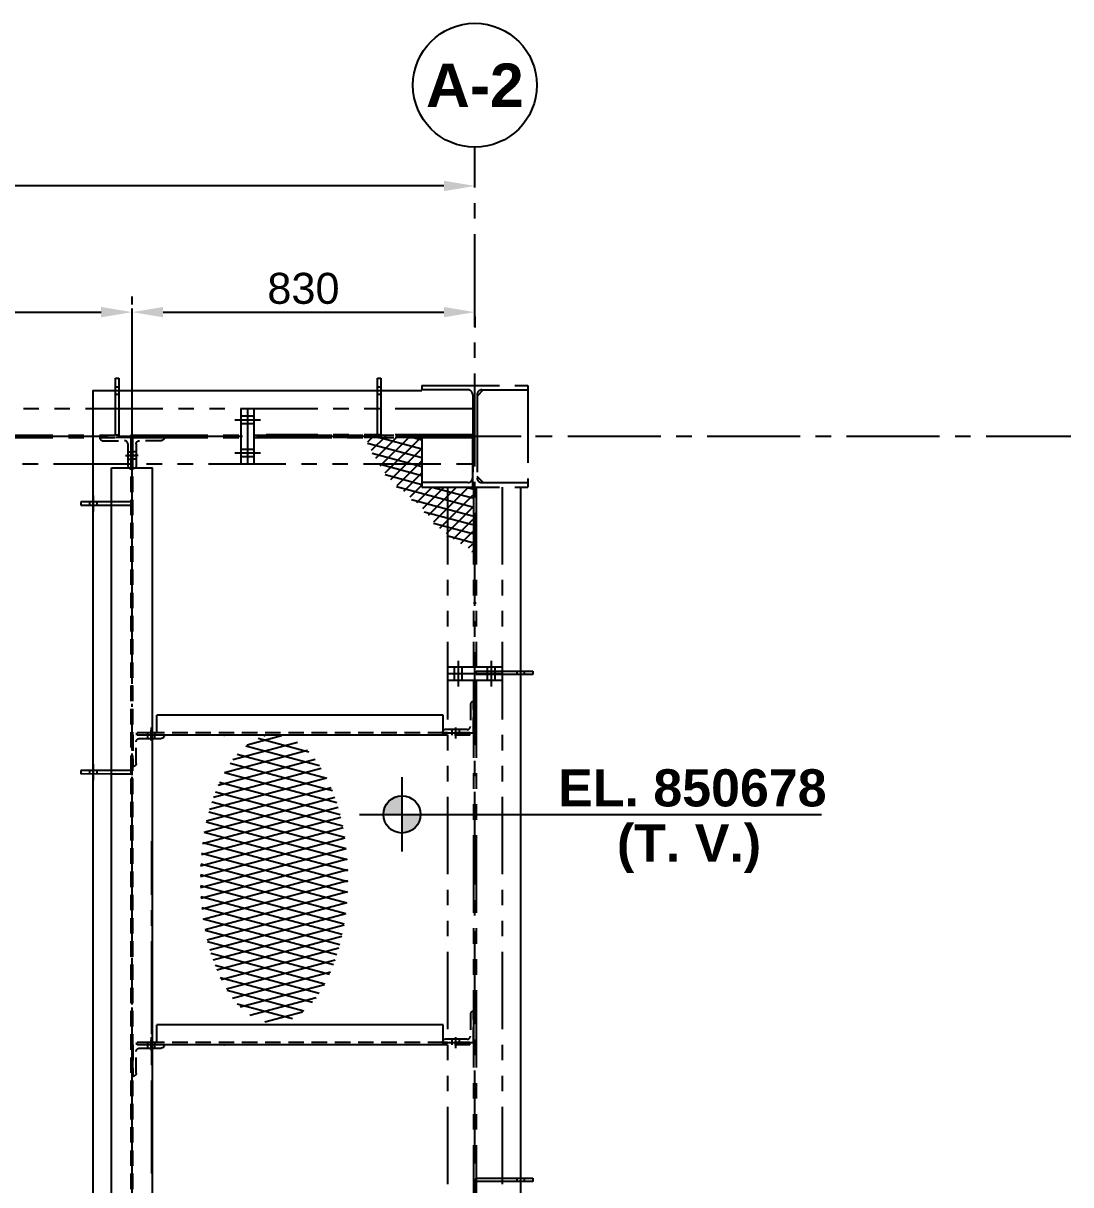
# Model space of a CAD drawing. Header units: millimetres. Extents: x -16232 to 52632, y -3739 to 20678.
# Drawn here: x 15509 to 18045, y 4178 to 6990 of the extents above; entities that cross this region are included whole.
import ezdxf
from ezdxf.enums import TextEntityAlignment as Align

# ---------------------------------------------------------------- set-up
doc = ezdxf.new("R2010")
doc.units = ezdxf.units.MM
doc.header["$LTSCALE"] = 300
doc.header["$MEASUREMENT"] = 0
for name, pattern in [('CENTER', [2, 1.25, -0.25, 0.25, -0.25]), ('CENTER2', [1.125, 0.75, -0.125, 0.125, -0.125]), ('HIDDEN', [0.375, 0.25, -0.125]), ('PHANTOM2', [1.25, 0.625, -0.125, 0.125, -0.125, 0.125, -0.125])]:
    doc.linetypes.add(name, pattern=pattern)
for name, color, linetype in [('2D_BEMASSUNG', 1, 'Continuous'), ('CENTRO', 1, 'CENTER'), ('CONTORNO', 3, 'Continuous'), ('EM-PJ-CENTRO', 10, 'CENTER2'), ('EM-PJ-CONTORNO', 3, 'Continuous'), ('EM-PJ-COTA', 7, 'Continuous'), ('EM-PJ-FANTASMA', 8, 'PHANTOM2'), ('EM-PJ-FINA', 1, 'Continuous'), ('EM-PJ-HACHURA', 8, 'Continuous'), ('EM-PJ-TEXTO', 7, 'Continuous'), ('EM-PJ-TRACEJADA', 1, 'HIDDEN')]:
    doc.layers.add(name, color=color, linetype=linetype)
doc.styles.add('PADRAO ANGLO', font='arial.ttf')
doc.styles.add('PADRAO ANGLO NEG', font='arialbd.ttf')
doc.dimstyles.new('COTAS-ANGLO-PADRÃO', dxfattribs={"dimscale": 30, "dimtxt": 2.5, "dimasz": 2.5, "dimexe": 1.25, "dimexo": 0.625, "dimtad": 1, "dimtxsty": 'PADRAO ANGLO', "dimcen": 2.5, "dimclrd": 256, "dimclre": 256, "dimclrt": 256, "dimadec": 0, "dimazin": 0, "dimtfac": 1, "dimtmove": 0, "dimatfit": 0, "dimfxl": 1, "dimarcsym": 0})

# ---------------------------------------------------------------- blocks, each defined once
blk = doc.blocks.new('u8')
at = {"layer": '2D_BEMASSUNG'}
blk.add_point((38250.3, -24315), dxfattribs=at)
at = {"layer": 'EM-PJ-CENTRO'}
for p, q in [((38268.8, -23754.9), (38242.5, -23754.9)), ((38268.8, -24491.9), (38243.9, -24491.9))]:
    blk.add_line(p, q, dxfattribs=at)
at = {"layer": 'EM-PJ-CONTORNO', "ltscale": 0.5}
for p, q in [((38250.3, -23774.5), (38250.3, -24488)), ((38255.8, -23774.5), (38255.8, -23784.5)), ((38255.8, -23784.5), (38299, -23784.5)), ((38299, -23784.5), (38299, -24478)), ((38255.8, -24478), (38255.8, -24488))]:
    blk.add_line(p, q, dxfattribs=at)
at = {"layer": 'EM-PJ-CONTORNO'}
blk.add_line((38255.8, -24478), (38299, -24478), dxfattribs=at)
at = {"layer": 'EM-PJ-TRACEJADA', "ltscale": 0.5}
for p, q in [((38250.3, -23719.9), (38250.3, -23774.5)), ((38250.3, -23719.9), (38255.8, -23719.9)), ((38255.8, -23719.9), (38255.8, -23774.5)), ((38255.8, -23745.9), (38250.3, -23745.9)), ((38255.8, -23763.9), (38250.3, -23763.9)), ((38255.8, -23784.5), (38255.8, -24478)), ((38255.8, -24482.9), (38250.3, -24482.9)), ((38250.3, -24488), (38250.3, -24526.9)), ((38255.8, -24488), (38255.8, -24526.9)), ((38255.8, -24500.9), (38250.3, -24500.9)), ((38255.8, -24526.9), (38250.3, -24526.9))]:
    blk.add_line(p, q, dxfattribs=at)
blk = doc.blocks.new('b guard remov')
at = {"layer": 'EM-PJ-CENTRO'}
blk.add_line((39680.1, -27043.1), (39718.9, -27043.1), dxfattribs=at)
at = {"layer": 'EM-PJ-CENTRO', "ltscale": 0.5}
for p, q in [((39695.5, -27134.9), (39695.5, -27087)), ((39703.5, -27087), (39703.5, -27134.9)), ((39703.5, -27134.9), (39695.5, -27134.9))]:
    blk.add_line(p, q, dxfattribs=at)
at = {"layer": 'EM-PJ-CONTORNO', "ltscale": 0.5}
for p, q in [((39695.4, -27087), (39695.5, -27013.2)), ((39695.5, -27013.2), (39703.5, -27013.2)), ((39703.5, -27013.2), (39703.4, -27087))]:
    blk.add_line(p, q, dxfattribs=at)
at = {"layer": 'EM-PJ-TRACEJADA'}
for p, q in [((39695.5, -27034.1), (39703.5, -27034.1)), ((39695.5, -27052.1), (39703.5, -27052.1))]:
    blk.add_line(p, q, dxfattribs=at)
blk = doc.blocks.new('guada remo')
at = {"layer": 'EM-PJ-CENTRO', "xscale": -1}
blk.add_blockref('b guard remov', (78531.4, 0), dxfattribs=at)
blk = doc.blocks.new('A$Cfd298604')
at = {"layer": 'EM-PJ-CENTRO'}
blk.add_line((44, 12.9), (44, -11.9), dxfattribs=at)
at = {"layer": 'EM-PJ-CONTORNO', "ltscale": 0.5}
for p, q in [((47.9, 7.9), (68.3, 7.9)), ((76.2, 0), (47.9, 0))]:
    blk.add_line(p, q, dxfattribs=at)
blk.add_arc((68.3, 0), 7.94, 0, 90, dxfattribs=at)
at = {"layer": 'EM-PJ-TRACEJADA', "ltscale": 0.5}
for p, q in [((0, 0), (0, 76.2)), ((7.9, 68.3), (7.9, 15.9)), ((47.9, 0), (0, 0)), ((15.9, 7.9), (47.9, 7.9))]:
    blk.add_line(p, q, dxfattribs=at)
at = {"layer": 'EM-PJ-TRACEJADA'}
for p, q in [((35, 0), (35, 7.9)), ((53, 7.9), (53, 0))]:
    blk.add_line(p, q, dxfattribs=at)
at = {"layer": 'EM-PJ-TRACEJADA', "ltscale": 0.5}
for centre, start, end in [((0, 68.3), 0, 90), ((15.9, 15.9), 180, 270)]:
    blk.add_arc(centre, 7.94, start, end, dxfattribs=at)
blk = doc.blocks.new('W103')
at = {"layer": 'CENTRO', "ltscale": 0.1}
for p, q in [((36934.7, -27122), (36934.7, -27146.5)), ((39961.7, -27122), (39961.7, -27147.3)), ((40005.7, -27138), (36899.7, -27138))]:
    blk.add_line(p, q, dxfattribs=at)
at = {"layer": 'CONTORNO'}
for p, q in [((36948.6, -27135.9), (36938.6, -27135.9)), ((36948.6, -27140.2), (36938.6, -27140.2)), ((39932.1, -27135.9), (39942.1, -27135.9)), ((39932.1, -27140.2), (39942.1, -27140.2))]:
    blk.add_line(p, q, dxfattribs=at)
at = {"layer": 'EM-PJ-CONTORNO', "ltscale": 0.5}
for p, q in [((36948.6, -27088), (39932.1, -27088)), ((36948.6, -27088), (36948.6, -27188)), ((39932.1, -27088), (39932.1, -27188)), ((36948.6, -27188), (39932.1, -27188))]:
    blk.add_line(p, q, dxfattribs=at)
at = {"layer": 'EM-PJ-TRACEJADA', "ltscale": 0.5}
for p, q in [((36938.6, -27135.9), (36899.7, -27135.9)), ((36899.7, -27140.2), (36899.7, -27135.9)), ((36899.7, -27140.2), (36938.6, -27140.2)), ((36925.7, -27135.8), (36925.7, -27140.2)), ((36943.7, -27134.9), (36943.7, -27141.1)), ((36948.6, -27135.9), (39932.1, -27135.9)), ((36948.6, -27140.2), (39932.1, -27140.2)), ((39942.1, -27135.9), (39996.7, -27135.9)), ((39942.1, -27140.2), (39996.7, -27140.2)), ((39952.7, -27135.9), (39952.7, -27140.2)), ((39970.7, -27135.9), (39970.7, -27140.2)), ((39996.7, -27135.9), (39996.7, -27140.2))]:
    blk.add_line(p, q, dxfattribs=at)
at = {"layer": 'EM-PJ-CENTRO'}
for p in [(-1780.3, -1), (-1130.2, -1), (363.8, -1), (1013.8, -1)]:
    blk.add_blockref('guada remo', p, dxfattribs=at)
at = {"layer": 'EM-PJ-TRACEJADA', "rotation": 90}
for p, xscale in [((37756.4, -27140.2), -1), ((38535.2, -27140.2), -1.000000000000001), ((39284.9, -27140.2), -1.000000000000001)]:
    blk.add_blockref('A$Cfd298604', p, dxfattribs=dict(at, xscale=xscale))
blk = doc.blocks.new('base guarda v')
at = {"layer": 'EM-PJ-CENTRO', "ltscale": 0.5}
for p, q in [((38451.7, -28174.5), (38451.7, -28110.9)), ((38451.7, -28110.9), (38459.7, -28110.9)), ((38459.7, -28110.9), (38459.7, -28174.5)), ((38464.7, -28218.5), (38446.3, -28218.5))]:
    blk.add_line(p, q, dxfattribs=at)
at = {"layer": 'EM-PJ-CONTORNO', "ltscale": 0.5}
for p, q in [((38451.7, -28248.5), (38451.7, -28174.5)), ((38459.7, -28174.5), (38459.7, -28248.5)), ((38459.7, -28248.5), (38451.7, -28248.5))]:
    blk.add_line(p, q, dxfattribs=at)
at = {"layer": 'EM-PJ-TRACEJADA', "ltscale": 0.5}
for p, q in [((38459.7, -28209.5), (38451.7, -28209.5)), ((38459.7, -28227.5), (38451.7, -28227.5))]:
    blk.add_line(p, q, dxfattribs=at)
blk = doc.blocks.new('piso2')
at = {"layer": 'EM-PJ-HACHURA'}
h = blk.add_hatch(dxfattribs=at)
h.set_pattern_fill('ANSI31', color=256, scale=202.899934, angle=420)
h.set_pattern_definition([(105, (-1703.975, -1937.196), (-24.498286, -6.564296), [])])
edge = h.paths.add_edge_path()
edge.add_ellipse((3175.8, -8292.7), major_axis=(-348.9, 0), ratio=0.511834, start_angle=0, end_angle=360)
h = blk.add_hatch(dxfattribs=at)
h.set_pattern_fill('ANSI31', color=256, scale=202.899934, angle=390)
h.set_pattern_definition([(75, (-1703.975, -1937.196), (-24.498286, 6.564296), [])])
edge = h.paths.add_edge_path()
edge.add_ellipse((3175.8, -8292.7), major_axis=(-348.9, 0), ratio=0.511834, start_angle=0, end_angle=360)
at = {"layer": 'EM-PJ-CENTRO'}
blk.add_lwpolyline([(4125.3, -7811.9), (4245.3, -7811.9), (4245.3, -7934.9), (4125.3, -7934.9)], close=True, dxfattribs=at)
at = {"layer": 'EM-PJ-HACHURA', "linetype": 'Continuous'}
for p, q in [((3970, -7813.9, 0), (3969.6, -7812.6, 0)), ((3987.1, -7812.7, 0), (3977.3, -7822.5, 0)), ((4016.6, -7812.7, 0), (3988.1, -7841.2, 0)), ((4007.9, -7874.7, 0), (3991.2, -7812.6, 0)), ((4046.1, -7812.7, 0), (3999.4, -7859.3, 0)), ((4075.5, -7812.7, 0), (4011.7, -7876.5, 0)), ((4038.1, -7907, 0), (4012.8, -7812.6, 0)), ((4105, -7812.7, 0), (4025.2, -7892.5, 0)), ((4065.6, -7929.3, 0), (4034.3, -7812.6, 0)), ((4095.4, -7960.1, 0), (4055.9, -7812.6, 0)), ((4126.8, -7996.6, 0), (4077.5, -7812.6, 0)), ((4125.3, -7910.5, 0), (4099.1, -7812.6, 0)), ((4125.3, -7830, 0), (4120.6, -7812.6, 0)), ((4248.7, -7816.3, 0), (4245.3, -7819.7, 0)), ((4125.3, -7821.8, 0), (4040.3, -7906.9, 0)), ((4125.3, -7851.3, 0), (4056.6, -7919.9, 0)), ((4248.7, -7845.8, 0), (4245.3, -7849.1, 0)), ((4125.3, -7880.7, 0), (4072.6, -7933.4, 0)), ((4248.7, -7875.2, 0), (4245.3, -7878.6, 0)), ((4246.2, -7878.6, 0), (4245.3, -7875.4, 0)), ((4125.3, -7910.2, 0), (4087.3, -7948.2, 0)), ((4248.7, -7904.7, 0), (4245.3, -7908.1, 0)), ((4130, -7934.9, 0), (4101.1, -7963.9, 0)), ((4159.5, -7934.9, 0), (4114.6, -7979.8, 0)), ((4189, -7934.9, 0), (4128.3, -7995.6, 0)), ((4155.7, -8023.9, 0), (4131.8, -7934.9, 0)), ((4218.4, -7934.9, 0), (4142.8, -8010.6, 0)), ((4182, -8041.6, 0), (4153.4, -7934.9, 0)), ((4248.7, -7934.1, 0), (4158.5, -8024.3, 0)), ((4207.2, -8055.1, 0), (4175, -7934.9, 0)), ((4231.8, -8066.7, 0), (4196.5, -7934.9, 0)), ((4246.2, -8039.6, 0), (4218.1, -7934.9, 0)), ((4246.2, -7959.1, 0), (4239.7, -7934.9, 0)), ((4248.7, -7963.6, 0), (4175.9, -8036.4, 0)), ((4248.7, -7993.1, 0), (4194.4, -8047.3, 0)), ((4248.7, -8022.5, 0), (4213.9, -8057.3, 0)), ((4248.7, -8052, 0), (4234, -8066.6, 0))]:
    blk.add_line(p, q, dxfattribs=at)
blk = doc.blocks.new('*D63')
at = {"layer": 'Defpoints', "color": 0, "transparency": 16777216}
for p in [(13031.9, 6299.2), (15771.9, 6290.7), (15771.9, 6290.7)]:
    blk.add_point(p, dxfattribs=at)
at = {"layer": 'EM-PJ-COTA', "lineweight": -2, "transparency": 16777216}
for p, q in [((15771.9, 6309.5), (15771.9, 6328.2)), ((13031.9, 6280.5), (13031.9, 6253.2)), ((13106.9, 6290.7), (15696.9, 6290.7))]:
    blk.add_line(p, q, dxfattribs=at)
at = {"layer": 'EM-PJ-COTA', "transparency": 16777216}
for points in [[(13106.9, 6303.2), (13106.9, 6278.2), (13031.9, 6290.7)], [(15696.9, 6303.2), (15696.9, 6278.2), (15771.9, 6290.7)]]:
    blk.add_solid(points, dxfattribs=at)
at = {"layer": 'EM-PJ-COTA', "transparency": 16777216, "insert": (14401.9, 6347.8), "char_height": 75, "attachment_point": 5, "style": 'PADRAO ANGLO'}
blk.add_mtext('2740', dxfattribs=at)
blk = doc.blocks.new('*D64')
at = {"layer": 'Defpoints', "color": 0, "transparency": 16777216}
for p in [(16601.9, 6299.2), (15771.9, 6290.7), (16601.9, 6290.7)]:
    blk.add_point(p, dxfattribs=at)
at = {"layer": 'EM-PJ-COTA', "lineweight": -2, "transparency": 16777216}
for p, q in [((15771.9, 6309.5), (15771.9, 6328.2)), ((15846.9, 6290.7), (16526.9, 6290.7)), ((16601.9, 6280.5), (16601.9, 6253.2))]:
    blk.add_line(p, q, dxfattribs=at)
at = {"layer": 'EM-PJ-COTA', "transparency": 16777216}
for points in [[(15846.9, 6303.2), (15846.9, 6278.2), (15771.9, 6290.7)], [(16526.9, 6303.2), (16526.9, 6278.2), (16601.9, 6290.7)]]:
    blk.add_solid(points, dxfattribs=at)
at = {"layer": 'EM-PJ-COTA', "transparency": 16777216, "insert": (16186.9, 6347.8), "char_height": 75, "attachment_point": 5, "style": 'PADRAO ANGLO'}
blk.add_mtext('830', dxfattribs=at)
blk = doc.blocks.new('*D65')
at = {"layer": 'Defpoints', "color": 0, "transparency": 16777216}
for p in [(12201.9, 6596.2), (12201.9, 6596.2), (16601.9, 6596.2)]:
    blk.add_point(p, dxfattribs=at)
at = {"layer": 'EM-PJ-COTA', "lineweight": -2, "transparency": 16777216}
for p, q in [((12201.9, 6615), (12201.9, 6633.7)), ((16601.9, 6615), (16601.9, 6633.7)), ((16526.9, 6596.2), (12276.9, 6596.2))]:
    blk.add_line(p, q, dxfattribs=at)
at = {"layer": 'EM-PJ-COTA', "transparency": 16777216}
for points in [[(12276.9, 6608.7), (12276.9, 6583.7), (12201.9, 6596.2)], [(16526.9, 6608.7), (16526.9, 6583.7), (16601.9, 6596.2)]]:
    blk.add_solid(points, dxfattribs=at)
at = {"layer": 'EM-PJ-COTA', "transparency": 16777216, "insert": (14401.9, 6653.3), "char_height": 75, "attachment_point": 5, "style": 'PADRAO ANGLO'}
blk.add_mtext('4400', dxfattribs=at)
blk = doc.blocks.new('A$C8b542005')
at = {"layer": 'EM-PJ-CENTRO'}
blk.add_line((-44, 12.94), (-44, -11.92), dxfattribs=at)
at = {"layer": 'EM-PJ-TRACEJADA', "ltscale": 0.5}
for p, q in [((-7.94, 68.26), (-7.94, 15.88)), ((0, 0), (0, 76.2)), ((-76.2, 0), (0, 0)), ((-57.9, 7.94), (-68.26, 7.94)), ((-47.9, 7.94), (-57.9, 7.94)), ((-57.9, 0), (-47.9, 0)), ((-53, 7.94), (-53, 0)), ((-15.88, 7.94), (-47.9, 7.94)), ((-47.9, 0), (-10, 0))]:
    blk.add_line(p, q, dxfattribs=at)
at = {"layer": 'EM-PJ-TRACEJADA'}
blk.add_line((-35, 7.94), (-35, 0), dxfattribs=at)
at = {"layer": 'EM-PJ-TRACEJADA', "ltscale": 0.5}
for centre, start, end in [((0, 68.26), 90, 180), ((-68.26, 0), 90, 180), ((-15.88, 15.88), 270, 0)]:
    blk.add_arc(centre, 7.94, start, end, dxfattribs=at)
blk = doc.blocks.new('A$Cfde7f5ae')
at = {"layer": 'EM-PJ-TRACEJADA', "rotation": 90}
blk.add_blockref('A$C8b542005', (3565, 3115), dxfattribs=at)
at = {"layer": 'EM-PJ-TRACEJADA', "xscale": -1, "rotation": 270}
blk.add_blockref('A$C8b542005', (3569.2, 3115), dxfattribs=at)
at = {"layer": 'EM-PJ-TRACEJADA'}
for p in [(4394.2, 2399.7), (4394.2, 1650)]:
    blk.add_blockref('A$C8b542005', p, dxfattribs=at)
blk = doc.blocks.new('A$Cd626adb8')
at = {"layer": 'EM-PJ-FINA'}
for points in [[(256, 4183.5), (1052, 4183.5), (1052, 1047), (3604, 1047), (3604, 4183.5), (4400, 4183.5)], [(4638.5, 3950), (4638.5, 1917.1), (5622.1, 1917.1), (5622.1, 28.9), (4656, 28.9)]]:
    blk.add_lwpolyline(points, dxfattribs=at)

msp = doc.modelspace()

# ---------------------------------------------------------------- hatches: boundary and pattern name
at = {"layer": 'EM-PJ-COTA'}
h = msp.add_hatch(color=256, dxfattribs=at)
h.dxf.hatch_style = 1
h.paths.add_polyline_path([(16425.437, 5029.811, 0.41421356), (16470.437, 5074.811), (16425.437, 5074.811)])
h.paths.add_polyline_path([(16425.437, 5119.811, 0.41421356), (16380.437, 5074.811), (16425.437, 5074.811)])

# ---------------------------------------------------------------- linework, layer by layer
at = {"layer": 'CENTRO'}
msp.add_line((15771.871, 1790.76), (15771.871, 6299.229), dxfattribs=at)
at = {"layer": 'EM-PJ-CENTRO'}
for p, q in [((16601.871, 1867.295), (16601.871, 6690.072)), ((11426.875, 5990.295), (18044.536, 5990.295)), ((12023.871, 5990.295), (16779.871, 5990.295)), ((15820.05, 4205.446), (15820.05, 5010.047))]:
    msp.add_line(p, q, dxfattribs=at)
msp.add_point((16092.501, 5265.67), dxfattribs=at)
at = {"layer": 'EM-PJ-COTA'}
for p, q in [((16425.437, 5164.811), (16425.437, 4984.811)), ((16322.614, 5074.811), (17441.232, 5074.811))]:
    msp.add_line(p, q, dxfattribs=at)
for centre, radius in [((16601.871, 6840.072), 150), ((16425.437, 5074.811), 45)]:
    msp.add_circle(centre, radius, dxfattribs=at)
at = {"layer": 'EM-PJ-FANTASMA'}
for p, q in [((16473.871, 6113.295), (16729.871, 6113.295)), ((16473.871, 6113.295), (16473.871, 6102.595)), ((16584.821, 6102.595), (16473.871, 6102.595)), ((16622.121, 6102.595), (16607.121, 6087.595)), ((16618.921, 6102.595), (16729.871, 6102.595)), ((16729.871, 6113.295), (16729.871, 5867.295)), ((16596.621, 6090.795), (16596.621, 5889.795)), ((16607.121, 6090.795), (16607.121, 5889.795)), ((16596.621, 6056.795), (12207.121, 6056.795)), ((16035.871, 5923.795), (16035.871, 6056.795)), ((16051.871, 5923.795), (16051.871, 6056.795)), ((16067.871, 5923.795), (16067.871, 6056.795)), ((16020.871, 6030.295), (16082.871, 6030.295)), ((16035.871, 6039.295), (16067.871, 6039.295)), ((16035.871, 6021.295), (16067.871, 6021.295)), ((12767.871, 5993.195), (16035.871, 5993.195)), ((16067.871, 5993.195), (16596.621, 5993.195)), ((16096.621, 5993.295), (16096.621, 5987.295)), ((16596.621, 5993.295), (16096.621, 5993.295)), ((12767.871, 5987.395), (16035.871, 5987.395)), ((16067.871, 5987.395), (16596.621, 5987.395)), ((16596.621, 5987.295), (16096.621, 5987.295)), ((16020.871, 5950.295), (16082.871, 5950.295)), ((16035.871, 5959.295), (16067.871, 5959.295)), ((16035.871, 5941.295), (16067.871, 5941.295)), ((12207.121, 5923.795), (16596.621, 5923.795)), ((16584.821, 5877.995), (16473.871, 5877.995)), ((16473.871, 5877.995), (16473.871, 5867.295)), ((16622.121, 5877.995), (16607.121, 5892.995)), ((16618.921, 5877.995), (16729.871, 5877.995)), ((16473.871, 5867.295), (16729.871, 5867.295)), ((16535.371, 5867.295), (16535.371, 2163.295)), ((16598.871, 5867.295), (16598.871, 5587.295)), ((16598.971, 5867.295), (16598.971, 5431.295)), ((16604.771, 5867.295), (16604.771, 5431.295)), ((16604.871, 5867.295), (16604.871, 5587.295)), ((16668.371, 5867.295), (16668.371, 2163.295)), ((16598.871, 5587.295), (16604.871, 5587.295)), ((16668.371, 5431.295), (16535.371, 5431.295)), ((16552.871, 5399.295), (16552.871, 5431.295)), ((16561.871, 5384.295), (16561.871, 5446.295)), ((16570.871, 5399.295), (16570.871, 5431.295)), ((16632.871, 5399.295), (16632.871, 5431.295)), ((16641.871, 5384.295), (16641.871, 5446.295)), ((16650.871, 5399.295), (16650.871, 5431.295)), ((16668.371, 5415.295), (16535.371, 5415.295)), ((16668.371, 5399.295), (16535.371, 5399.295)), ((16598.971, 5399.295), (16598.971, 2631.295)), ((16604.771, 5399.295), (16604.771, 2631.295))]:
    msp.add_line(p, q, dxfattribs=at)
for centre, start, end in [((16584.821, 6090.795), 0, 90), ((16618.921, 6090.795), 90, 180), ((16584.821, 5889.795), 270, 0), ((16618.921, 5889.795), 180, 270)]:
    msp.add_arc(centre, 11.8, start, end, dxfattribs=at)

# ---------------------------------------------------------------- block references
at = {"layer": '2D_BEMASSUNG', "color": 5, "rotation": 90}
msp.add_blockref('W103', (-11366.174, -34018.295), dxfattribs=at)
at = {"layer": '2D_BEMASSUNG', "color": 5, "xscale": -1, "rotation": 270}
for p in [(40309.915, -32983.693), (40309.915, -33733.358)]:
    msp.add_blockref('u8', p, dxfattribs=at)
at = {"layer": 'EM-PJ-CENTRO'}
for p, rotation in [((54191.59, -22117.749), 180), ((54825.59, -22117.749), 180), ((-11506.174, -33038.424), 90), ((-11506.174, -34265.424), 90)]:
    msp.add_blockref('base guarda v', p, dxfattribs=dict(at, rotation=rotation))
at = {"layer": 'EM-PJ-CONTORNO'}
msp.add_blockref('A$Cfde7f5ae', (12204.771, 2872.445), dxfattribs=at)
at = {"layer": 'EM-PJ-FINA'}
msp.add_blockref('A$Cd626adb8', (12073.871, 1917.295), dxfattribs=at)
at = {"layer": 'EM-PJ-TRACEJADA', "xscale": -1, "rotation": 270}
msp.add_blockref('piso2', (24408.52, 1741.995), dxfattribs=at)

# ---------------------------------------------------------------- texts
at = {"layer": 'EM-PJ-TEXTO', "style": 'PADRAO ANGLO NEG'}
msp.add_text('A-2', height=105, dxfattribs=at).set_placement((16601.871, 6840.072), align=Align.MIDDLE_CENTER)
for s, p in [('EL. 850678', (16803.446, 5139.129)), ('(T. V.)', (16945.782, 5005.47))]:
    msp.add_text(s, height=90, dxfattribs=at).set_placement(p, align=Align.MIDDLE_LEFT)

# ---------------------------------------------------------------- dimensions: what is measured, and where the dimension line sits
at = {"layer": 'EM-PJ-COTA'}
for base, p1, p2, picture, middle in [((12201.871, 6596.246), (16601.871, 6596.246), (12201.871, 6596.246), '*D65', (14401.871, 6653.289)), ((15771.871, 6290.729), (13031.871, 6299.229), (15771.871, 6290.729), '*D63', (14401.871, 6347.772)), ((16601.871, 6290.729), (15771.871, 6290.729), (16601.871, 6299.229), '*D64', (16186.871, 6347.797))]:
    dim = msp.add_linear_dim(base=base, p1=p1, p2=p2, angle=180, dimstyle='COTAS-ANGLO-PADRÃO', override={"dimscale": 30, "dimdec": 0}, dxfattribs=at)
    dim.commit()
    dim.dimension.update_dxf_attribs({"geometry": picture, "text_midpoint": middle})

doc.saveas('drawing.dxf')
